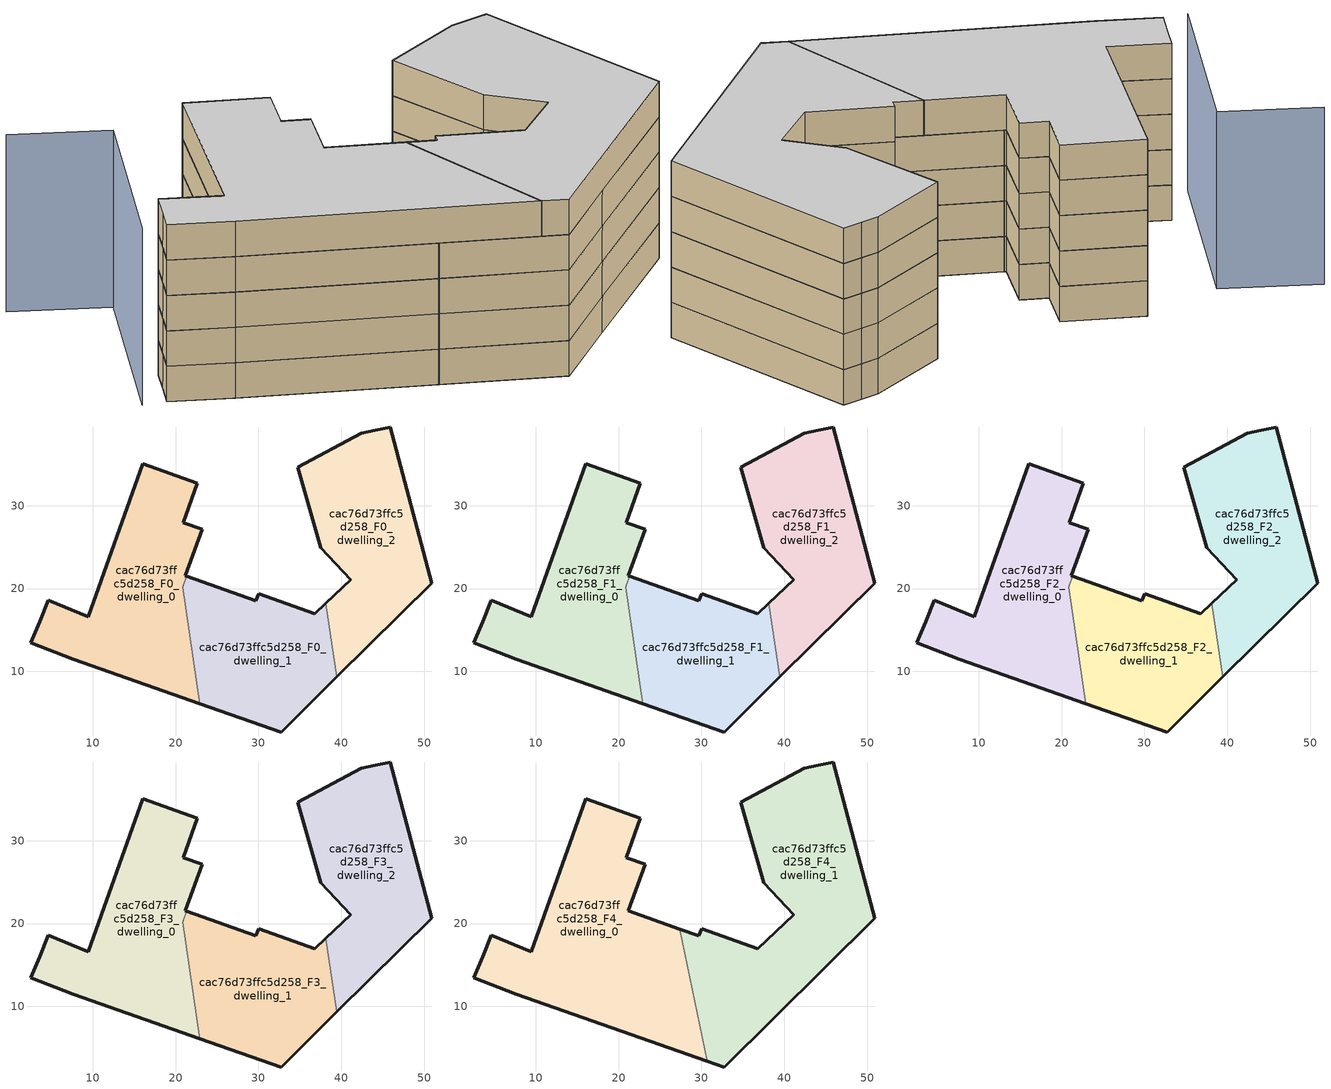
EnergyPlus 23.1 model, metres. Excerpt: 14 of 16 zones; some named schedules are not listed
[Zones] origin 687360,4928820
cac76d73ffc5d258_F0_dwelling_0
 floor ground (EU_floor_Construction): 22.94,6.12 20.85,20.14 20.93,20.35 20.93,20.36 20.95,20.41 21.35,21.48 21.33,21.49 21.19,21.54 23.19,27.16 20.95,27.96 22.64,32.68 16.05,35.04 9.48,16.62 4.65,18.58 3.6,15.98 2.56,13.47 7.65,11.48 z0
 wall outside (EU_wall_Construction): 22.94,6.12 7.65,11.48 2.56,13.47 3.6,15.98 4.65,18.58 9.48,16.62 16.05,35.04 22.64,32.68 20.95,27.96 23.19,27.16 21.19,21.54 21.33,21.49 21.35,21.48 z0:3; 20.93,20.35,3 20.92,20.34,0 20.92,20.34,3
 wall to cac76d73ffc5d258_F0_dwelling_1 (EU_wall_Construction): 21.35,21.48 20.95,20.41 20.93,20.36 20.93,20.35 / 20.92,20.34 20.85,20.14 22.94,6.12 z0:3
cac76d73ffc5d258_F0_dwelling_1
 floor ground (EU_floor_Construction): 39.44,9.34 38.12,18.23 36.76,16.96 30.01,19.37 29.7,18.5 21.35,21.48 20.95,20.41 20.93,20.36 20.92,20.34 20.85,20.14 22.94,6.12 32.72,2.7 z0
 wall outside (EU_wall_Construction): 39.44,9.34 32.72,2.7 22.94,6.12 / 21.36,21.48 29.7,18.5 30.01,19.37 36.76,16.96 38.12,18.23 z0:3; 20.93,20.35,3 20.92,20.34,0 20.93,20.35,0; 21.36,21.48,3 21.35,21.48,0 21.36,21.48,0
 wall to cac76d73ffc5d258_F0_dwelling_2 (EU_wall_Construction): 38.12,18.23 39.44,9.34 z0:3
cac76d73ffc5d258_F0_dwelling_2
 floor ground (EU_floor_Construction): 50.87,20.63 45.91,39.49 44.06,39.09 42.37,38.74 34.74,34.66 37.51,24.95 41.14,21.07 38.12,18.23 39.44,9.34 z0
 wall outside (EU_wall_Construction): 38.12,18.23 41.14,21.07 37.51,24.95 34.74,34.66 42.37,38.74 44.06,39.09 45.91,39.49 50.87,20.63 39.44,9.34 z0:3
cac76d73ffc5d258_F1_dwelling_0
 floor to cac76d73ffc5d258_F0_dwelling_0 (EU_floor_Construction): 22.94,6.12 20.85,20.14 20.93,20.35 20.93,20.36 20.95,20.41 21.35,21.48 21.33,21.49 21.19,21.54 23.19,27.16 20.95,27.96 22.64,32.68 16.05,35.04 9.48,16.62 4.65,18.58 3.6,15.98 2.56,13.47 7.65,11.48 z3
 wall outside (EU_wall_Construction): 22.94,6.12 7.65,11.48 2.56,13.47 3.6,15.98 4.65,18.58 9.48,16.62 16.05,35.04 22.64,32.68 20.95,27.96 23.19,27.16 21.19,21.54 21.33,21.49 21.35,21.48 z3:6; 20.93,20.35,6 20.92,20.34,3 20.92,20.34,6
 wall to cac76d73ffc5d258_F1_dwelling_1 (EU_wall_Construction): 21.35,21.48 20.95,20.41 20.93,20.36 20.93,20.35 / 20.92,20.34 20.85,20.14 22.94,6.12 z3:6
cac76d73ffc5d258_F1_dwelling_1
 floor to cac76d73ffc5d258_F0_dwelling_1 (EU_floor_Construction): 39.44,9.34 38.12,18.23 36.76,16.96 30.01,19.37 29.7,18.5 21.35,21.48 20.95,20.41 20.93,20.36 20.92,20.34 20.85,20.14 22.94,6.12 32.72,2.7 z3
 wall outside (EU_wall_Construction): 39.44,9.34 32.72,2.7 22.94,6.12 / 21.36,21.48 29.7,18.5 30.01,19.37 36.76,16.96 38.12,18.23 z3:6; 20.93,20.35,6 20.92,20.34,3 20.93,20.35,3; 21.36,21.48,6 21.35,21.48,3 21.36,21.48,3
 wall to cac76d73ffc5d258_F1_dwelling_2 (EU_wall_Construction): 38.12,18.23 39.44,9.34 z3:6
cac76d73ffc5d258_F1_dwelling_2
 floor to cac76d73ffc5d258_F0_dwelling_2 (EU_floor_Construction): 50.87,20.63 45.91,39.49 44.06,39.09 42.37,38.74 34.74,34.66 37.51,24.95 41.14,21.07 38.12,18.23 39.44,9.34 z3
 wall outside (EU_wall_Construction): 38.12,18.23 41.14,21.07 37.51,24.95 34.74,34.66 42.37,38.74 44.06,39.09 45.91,39.49 50.87,20.63 39.44,9.34 z3:6
cac76d73ffc5d258_F2_dwelling_0
 floor to cac76d73ffc5d258_F1_dwelling_0 (EU_floor_Construction): 22.94,6.12 20.85,20.14 20.93,20.35 20.93,20.36 20.95,20.41 21.35,21.48 21.33,21.49 21.19,21.54 23.19,27.16 20.95,27.96 22.64,32.68 16.05,35.04 9.48,16.62 4.65,18.58 3.6,15.98 2.56,13.47 7.65,11.48 z6
 wall outside (EU_wall_Construction): 22.94,6.12 7.65,11.48 2.56,13.47 3.6,15.98 4.65,18.58 9.48,16.62 16.05,35.04 22.64,32.68 20.95,27.96 23.19,27.16 21.19,21.54 21.33,21.49 21.35,21.48 z6:9; 20.93,20.35,9 20.92,20.34,6 20.92,20.34,9
 wall to cac76d73ffc5d258_F2_dwelling_1 (EU_wall_Construction): 21.35,21.48 20.95,20.41 20.93,20.36 20.93,20.35 / 20.92,20.34 20.85,20.14 22.94,6.12 z6:9
cac76d73ffc5d258_F2_dwelling_1
 floor to cac76d73ffc5d258_F1_dwelling_1 (EU_floor_Construction): 39.44,9.34 38.12,18.23 36.76,16.96 30.01,19.37 29.7,18.5 21.35,21.48 20.95,20.41 20.93,20.36 20.92,20.34 20.85,20.14 22.94,6.12 32.72,2.7 z6
 wall outside (EU_wall_Construction): 39.44,9.34 32.72,2.7 22.94,6.12 / 21.36,21.48 29.7,18.5 30.01,19.37 36.76,16.96 38.12,18.23 z6:9; 20.93,20.35,9 20.92,20.34,6 20.93,20.35,6; 21.36,21.48,9 21.35,21.48,6 21.36,21.48,6
 wall to cac76d73ffc5d258_F2_dwelling_2 (EU_wall_Construction): 38.12,18.23 39.44,9.34 z6:9
cac76d73ffc5d258_F2_dwelling_2
 floor to cac76d73ffc5d258_F1_dwelling_2 (EU_floor_Construction): 50.87,20.63 45.91,39.49 44.06,39.09 42.37,38.74 34.74,34.66 37.51,24.95 41.14,21.07 38.12,18.23 39.44,9.34 z6
 wall outside (EU_wall_Construction): 38.12,18.23 41.14,21.07 37.51,24.95 34.74,34.66 42.37,38.74 44.06,39.09 45.91,39.49 50.87,20.63 39.44,9.34 z6:9
cac76d73ffc5d258_F3_dwelling_0
 floor to cac76d73ffc5d258_F2_dwelling_0 (EU_floor_Construction): 22.94,6.12 20.85,20.14 20.93,20.35 20.93,20.36 20.95,20.41 21.35,21.48 21.33,21.49 21.19,21.54 23.19,27.16 20.95,27.96 22.64,32.68 16.05,35.04 9.48,16.62 4.65,18.58 3.6,15.98 2.56,13.47 7.65,11.48 z9
 wall outside (EU_wall_Construction): 22.94,6.12 7.65,11.48 2.56,13.47 3.6,15.98 4.65,18.58 9.48,16.62 16.05,35.04 22.64,32.68 20.95,27.96 23.19,27.16 21.19,21.54 21.33,21.49 21.35,21.48 z9:12; 20.93,20.35,12 20.92,20.34,9 20.92,20.34,12
 wall to cac76d73ffc5d258_F3_dwelling_1 (EU_wall_Construction): 21.35,21.48 20.95,20.41 20.93,20.36 20.93,20.35 / 20.92,20.34 20.85,20.14 22.94,6.12 z9:12
cac76d73ffc5d258_F3_dwelling_1
 floor to cac76d73ffc5d258_F2_dwelling_1 (EU_floor_Construction): 39.44,9.34 38.12,18.23 36.76,16.96 30.01,19.37 29.7,18.5 21.35,21.48 20.95,20.41 20.93,20.36 20.92,20.34 20.85,20.14 22.94,6.12 32.72,2.7 z9
 wall outside (EU_wall_Construction): 39.44,9.34 32.72,2.7 22.94,6.12 / 21.36,21.48 29.7,18.5 30.01,19.37 36.76,16.96 38.12,18.23 z9:12; 20.93,20.35,12 20.92,20.34,9 20.93,20.35,9; 21.36,21.48,12 21.35,21.48,9 21.36,21.48,9
 wall to cac76d73ffc5d258_F3_dwelling_2 (EU_wall_Construction): 38.12,18.23 39.44,9.34 z9:12
cac76d73ffc5d258_F3_dwelling_2
 floor to cac76d73ffc5d258_F2_dwelling_2 (EU_floor_Construction): 50.87,20.63 45.91,39.49 44.06,39.09 42.37,38.74 34.74,34.66 37.51,24.95 41.14,21.07 38.12,18.23 39.44,9.34 z9
 wall outside (EU_wall_Construction): 38.12,18.23 41.14,21.07 37.51,24.95 34.74,34.66 42.37,38.74 44.06,39.09 45.91,39.49 50.87,20.63 39.44,9.34 z9:12
cac76d73ffc5d258_F4_dwelling_0
 floor to cac76d73ffc5d258_F3_dwelling_0 (EU_floor_Construction): 22.94,6.12 20.85,20.14 20.93,20.35 20.93,20.36 20.95,20.41 21.35,21.48 21.19,21.54 23.19,27.16 20.95,27.96 22.64,32.68 16.05,35.04 9.48,16.62 4.65,18.58 3.6,15.98 2.56,13.47 7.65,11.48 z12
 floor to cac76d73ffc5d258_F3_dwelling_1 (EU_floor_Construction): 30.67,3.41 27.35,19.34 21.36,21.48 20.95,20.41 20.93,20.36 20.93,20.35 20.85,20.14 22.94,6.12 z12
 wall outside (EU_wall_Construction): 30.67,3.41 7.65,11.48 2.56,13.47 3.6,15.98 4.65,18.58 9.48,16.62 16.05,35.04 22.64,32.68 20.95,27.96 23.19,27.16 21.19,21.54 27.35,19.34 z12:15
 wall to cac76d73ffc5d258_F4_dwelling_1 (EU_wall_Construction): 27.35,19.34 30.67,3.41 z12:15
 ceiling to cac76d73ffc5d258_F5_dwelling_0 (EU_floor_Construction): 22.64,32.68 20.95,27.96 23.19,27.16 21.19,21.54 27.35,19.34 30.67,3.41 7.65,11.48 2.56,13.47 3.6,15.98 4.65,18.58 9.48,16.62 16.05,35.04 z15
cac76d73ffc5d258_F4_dwelling_1
 floor to cac76d73ffc5d258_F3_dwelling_1 (EU_floor_Construction): 39.44,9.34 38.12,18.23 36.76,16.96 30.01,19.37 29.7,18.5 27.35,19.34 30.67,3.41 32.72,2.7 z12
 floor to cac76d73ffc5d258_F3_dwelling_2 (EU_floor_Construction): 50.87,20.63 45.91,39.49 44.06,39.09 42.37,38.74 34.74,34.66 37.51,24.95 41.14,21.07 38.12,18.23 39.44,9.34 z12
 wall outside (EU_wall_Construction): 27.35,19.34 29.7,18.5 30.01,19.37 36.76,16.96 41.14,21.07 37.51,24.95 34.74,34.66 42.37,38.74 44.06,39.09 45.91,39.49 50.87,20.63 32.72,2.7 30.67,3.41 z12:15
 ceiling to cac76d73ffc5d258_F5_dwelling_1 (EU_floor_Construction): 45.91,39.49 50.87,20.63 32.72,2.7 30.67,3.41 27.35,19.34 29.7,18.5 30.01,19.37 36.76,16.96 41.14,21.07 37.51,24.95 34.74,34.66 42.37,38.74 44.06,39.09 z15
shading: 0.7,35.97 8.5,32.67 / 8.5,32.67 0.52,13.81 z0:15
[Building]
EU S2 Campaign: North Axis=0; Terrain=City; Solar Distribution=FullExterior
[Site:Location]
Bologna: Latitude=44.5; Longitude=11.25; Time Zone=1; Elevation=37
[SizingPeriod:WeatherFileDays]
AnnualSizingPeriod: Begin Month=1; Begin Day of Month=1; End Month=12; End Day of Month=31; Day of Week for Start Day=Monday; Use Weather File Daylight Saving Period=No; Use Weather File Rain and Snow Indicators=No
[MATERIAL]
EU_InternalMass_Material: Roughness=MediumRough; Thickness=0.1; Conductivity=1; Density=1800; Specific Heat=900; Thermal Absorptance=0.9; Solar Absorptance=0.7; Visible Absorptance=0.7
[MATERIAL:NOMASS] Roughness=MediumRough; Thermal Absorptance=0.9; Solar Absorptance=0.7; Visible Absorptance=0.7
Name | Thermal Resistance
EU_wall_NoMass | 0.905828
EU_floor_NoMass | 0.67114
[CONSTRUCTION]
EU_wall_Construction: EU_wall_NoMass
EU_floor_Construction: EU_floor_NoMass
EU_InternalMass_Construction: EU_InternalMass_Material
[ZONE] Type=1; Multiplier=1; Ceiling Height=autocalculate; Floor Area=autocalculate; Part of Total Floor Area=Yes
Name | Volume
cac76d73ffc5d258_F0_dwelling_0; cac76d73ffc5d258_F1_dwelling_0; cac76d73ffc5d258_F2_dwelling_0; cac76d73ffc5d258_F3_dwelling_0 | 886.508
cac76d73ffc5d258_F4_dwelling_0 | 1205.63
cac76d73ffc5d258_F0_dwelling_1; cac76d73ffc5d258_F1_dwelling_1; cac76d73ffc5d258_F2_dwelling_1; cac76d73ffc5d258_F3_dwelling_1 | 710.802
cac76d73ffc5d258_F4_dwelling_1 | 1205.6
cac76d73ffc5d258_F0_dwelling_2; cac76d73ffc5d258_F1_dwelling_2; cac76d73ffc5d258_F2_dwelling_2; cac76d73ffc5d258_F3_dwelling_2 | 813.947
[INTERNALMASS] Construction=EU_InternalMass_Construction
Name | Zone or ZoneList | Surface Area
cac76d73ffc5d258_F0_dwelling_0_EU_InternalMass | cac76d73ffc5d258_F0_dwelling_0 | 295.502
cac76d73ffc5d258_F0_dwelling_1_EU_InternalMass | cac76d73ffc5d258_F0_dwelling_1 | 236.933
cac76d73ffc5d258_F0_dwelling_2_EU_InternalMass | cac76d73ffc5d258_F0_dwelling_2 | 271.313
cac76d73ffc5d258_F1_dwelling_0_EU_InternalMass | cac76d73ffc5d258_F1_dwelling_0 | 295.502
cac76d73ffc5d258_F1_dwelling_1_EU_InternalMass | cac76d73ffc5d258_F1_dwelling_1 | 236.933
cac76d73ffc5d258_F1_dwelling_2_EU_InternalMass | cac76d73ffc5d258_F1_dwelling_2 | 271.313
cac76d73ffc5d258_F2_dwelling_0_EU_InternalMass | cac76d73ffc5d258_F2_dwelling_0 | 295.502
cac76d73ffc5d258_F2_dwelling_1_EU_InternalMass | cac76d73ffc5d258_F2_dwelling_1 | 236.933
cac76d73ffc5d258_F2_dwelling_2_EU_InternalMass | cac76d73ffc5d258_F2_dwelling_2 | 271.313
cac76d73ffc5d258_F3_dwelling_0_EU_InternalMass | cac76d73ffc5d258_F3_dwelling_0 | 295.502
cac76d73ffc5d258_F3_dwelling_1_EU_InternalMass | cac76d73ffc5d258_F3_dwelling_1 | 236.933
cac76d73ffc5d258_F3_dwelling_2_EU_InternalMass | cac76d73ffc5d258_F3_dwelling_2 | 271.313
cac76d73ffc5d258_F4_dwelling_0_EU_InternalMass | cac76d73ffc5d258_F4_dwelling_0 | 401.877
cac76d73ffc5d258_F4_dwelling_1_EU_InternalMass | cac76d73ffc5d258_F4_dwelling_1 | 401.868
[OTHEREQUIPMENT] Fuel Type=Electricity; Design Level Calculation Method=Watts/Area; Power per Zone Floor Area=1; Fraction Latent=0; Fraction Radiant=0; Fraction Lost=0; Carbon Dioxide Generation Rate=0; EndUse Subcategory=EU_Step8_InternalGains
Name | Zone or ZoneList or Space or SpaceList | Schedule
EU_Step8_InternalGain_cac76d73ffc5d258_F0_dwelling_0_f000 | cac76d73ffc5d258_F0_dwelling_0 | EU_Step8_GainSchedule_cac76d73ffc5d258_F0_dwelling_0_f000
EU_Step8_InternalGain_cac76d73ffc5d258_F0_dwelling_1_f000 | cac76d73ffc5d258_F0_dwelling_1 | EU_Step8_GainSchedule_cac76d73ffc5d258_F0_dwelling_1_f000
EU_Step8_InternalGain_cac76d73ffc5d258_F0_dwelling_2_f000 | cac76d73ffc5d258_F0_dwelling_2 | EU_Step8_GainSchedule_cac76d73ffc5d258_F0_dwelling_2_f000
EU_Step8_InternalGain_cac76d73ffc5d258_F1_dwelling_0_f000 | cac76d73ffc5d258_F1_dwelling_0 | EU_Step8_GainSchedule_cac76d73ffc5d258_F1_dwelling_0_f000
EU_Step8_InternalGain_cac76d73ffc5d258_F1_dwelling_1_f000 | cac76d73ffc5d258_F1_dwelling_1 | EU_Step8_GainSchedule_cac76d73ffc5d258_F1_dwelling_1_f000
EU_Step8_InternalGain_cac76d73ffc5d258_F1_dwelling_2_f000 | cac76d73ffc5d258_F1_dwelling_2 | EU_Step8_GainSchedule_cac76d73ffc5d258_F1_dwelling_2_f000
EU_Step8_InternalGain_cac76d73ffc5d258_F2_dwelling_0_f000 | cac76d73ffc5d258_F2_dwelling_0 | EU_Step8_GainSchedule_cac76d73ffc5d258_F2_dwelling_0_f000
EU_Step8_InternalGain_cac76d73ffc5d258_F2_dwelling_1_f000 | cac76d73ffc5d258_F2_dwelling_1 | EU_Step8_GainSchedule_cac76d73ffc5d258_F2_dwelling_1_f000
EU_Step8_InternalGain_cac76d73ffc5d258_F2_dwelling_2_f000 | cac76d73ffc5d258_F2_dwelling_2 | EU_Step8_GainSchedule_cac76d73ffc5d258_F2_dwelling_2_f000
EU_Step8_InternalGain_cac76d73ffc5d258_F3_dwelling_0_f000 | cac76d73ffc5d258_F3_dwelling_0 | EU_Step8_GainSchedule_cac76d73ffc5d258_F3_dwelling_0_f000
EU_Step8_InternalGain_cac76d73ffc5d258_F3_dwelling_1_f000 | cac76d73ffc5d258_F3_dwelling_1 | EU_Step8_GainSchedule_cac76d73ffc5d258_F3_dwelling_1_f000
EU_Step8_InternalGain_cac76d73ffc5d258_F3_dwelling_2_f000 | cac76d73ffc5d258_F3_dwelling_2 | EU_Step8_GainSchedule_cac76d73ffc5d258_F3_dwelling_2_f000
EU_Step8_InternalGain_cac76d73ffc5d258_F4_dwelling_0_f000 | cac76d73ffc5d258_F4_dwelling_0 | EU_Step8_GainSchedule_cac76d73ffc5d258_F4_dwelling_0_f000
EU_Step8_InternalGain_cac76d73ffc5d258_F4_dwelling_1_f000 | cac76d73ffc5d258_F4_dwelling_1 | EU_Step8_GainSchedule_cac76d73ffc5d258_F4_dwelling_1_f000
[ZONEVENTILATION:DESIGNFLOWRATE] Schedule=EU_AlwaysOn; Design Flow Rate Calculation Method=AirChanges/Hour; Air Changes per Hour=0.73129; Ventilation Type=Natural; Fan Pressure Rise=0; Fan Total Efficiency=1; Constant Term Coefficient=1; Temperature Term Coefficient=0; Velocity Term Coefficient=0; Velocity Squared Term Coefficient=0; Minimum Indoor Temperature=-100; Maximum Indoor Temperature=100; Delta Temperature=-100; Minimum Outdoor Temperature=-100; Maximum Outdoor Temperature=100; Maximum Wind Speed=40
Name | Zone or ZoneList or Space or SpaceList
EU_ConstantAir_cac76d73ffc5d258_F0_dwelling_0 | cac76d73ffc5d258_F0_dwelling_0
EU_ConstantAir_cac76d73ffc5d258_F0_dwelling_1 | cac76d73ffc5d258_F0_dwelling_1
EU_ConstantAir_cac76d73ffc5d258_F0_dwelling_2 | cac76d73ffc5d258_F0_dwelling_2
EU_ConstantAir_cac76d73ffc5d258_F1_dwelling_0 | cac76d73ffc5d258_F1_dwelling_0
EU_ConstantAir_cac76d73ffc5d258_F1_dwelling_1 | cac76d73ffc5d258_F1_dwelling_1
EU_ConstantAir_cac76d73ffc5d258_F1_dwelling_2 | cac76d73ffc5d258_F1_dwelling_2
EU_ConstantAir_cac76d73ffc5d258_F2_dwelling_0 | cac76d73ffc5d258_F2_dwelling_0
EU_ConstantAir_cac76d73ffc5d258_F2_dwelling_1 | cac76d73ffc5d258_F2_dwelling_1
EU_ConstantAir_cac76d73ffc5d258_F2_dwelling_2 | cac76d73ffc5d258_F2_dwelling_2
EU_ConstantAir_cac76d73ffc5d258_F3_dwelling_0 | cac76d73ffc5d258_F3_dwelling_0
EU_ConstantAir_cac76d73ffc5d258_F3_dwelling_1 | cac76d73ffc5d258_F3_dwelling_1
EU_ConstantAir_cac76d73ffc5d258_F3_dwelling_2 | cac76d73ffc5d258_F3_dwelling_2
EU_ConstantAir_cac76d73ffc5d258_F4_dwelling_0 | cac76d73ffc5d258_F4_dwelling_0
EU_ConstantAir_cac76d73ffc5d258_F4_dwelling_1 | cac76d73ffc5d258_F4_dwelling_1
[HVACTEMPLATE:THERMOSTAT] Constant Heating Setpoint=20; Constant Cooling Setpoint=50
EU_HeatOnly_cac76d73ffc5d258_F0_dwelling_0; EU_HeatOnly_cac76d73ffc5d258_F0_dwelling_1; EU_HeatOnly_cac76d73ffc5d258_F0_dwelling_2; EU_HeatOnly_cac76d73ffc5d258_F1_dwelling_0; EU_HeatOnly_cac76d73ffc5d258_F1_dwelling_1; EU_HeatOnly_cac76d73ffc5d258_F1_dwelling_2; EU_HeatOnly_cac76d73ffc5d258_F2_dwelling_0; EU_HeatOnly_cac76d73ffc5d258_F2_dwelling_1; EU_HeatOnly_cac76d73ffc5d258_F2_dwelling_2; EU_HeatOnly_cac76d73ffc5d258_F3_dwelling_0; EU_HeatOnly_cac76d73ffc5d258_F3_dwelling_1; EU_HeatOnly_cac76d73ffc5d258_F3_dwelling_2; EU_HeatOnly_cac76d73ffc5d258_F4_dwelling_0; EU_HeatOnly_cac76d73ffc5d258_F4_dwelling_1; EU_HeatOnly_cac76d73ffc5d258_F5_dwelling_0; EU_HeatOnly_cac76d73ffc5d258_F5_dwelling_1
[HVACTEMPLATE:ZONE:IDEALLOADSAIRSYSTEM] System Availability Schedule=EU_AlwaysOn; Maximum Heating Supply Air Temperature=50; Minimum Cooling Supply Air Temperature=13; Maximum Heating Supply Air Humidity Ratio=0.0156; Minimum Cooling Supply Air Humidity Ratio=0.0077; Heating Limit=NoLimit; Cooling Limit=NoLimit; Heating Availability Schedule=EU_AlwaysOn; Cooling Availability Schedule=EU_CoolingOff; Dehumidification Control Type=ConstantSensibleHeatRatio; Cooling Sensible Heat Ratio=0.7; Dehumidification Setpoint=60; Humidification Control Type=None; Humidification Setpoint=30; Outdoor Air Method=None; Outdoor Air Flow Rate per Person=0.00944; Outdoor Air Flow Rate per Zone Floor Area=0; Outdoor Air Flow Rate per Zone=0; Demand Controlled Ventilation Type=None; Outdoor Air Economizer Type=NoEconomizer; Heat Recovery Type=None; Sensible Heat Recovery Effectiveness=0.7; Latent Heat Recovery Effectiveness=0.65
Name | Template Thermostat
cac76d73ffc5d258_F0_dwelling_0 | EU_HeatOnly_cac76d73ffc5d258_F0_dwelling_0
cac76d73ffc5d258_F0_dwelling_1 | EU_HeatOnly_cac76d73ffc5d258_F0_dwelling_1
cac76d73ffc5d258_F0_dwelling_2 | EU_HeatOnly_cac76d73ffc5d258_F0_dwelling_2
cac76d73ffc5d258_F1_dwelling_0 | EU_HeatOnly_cac76d73ffc5d258_F1_dwelling_0
cac76d73ffc5d258_F1_dwelling_1 | EU_HeatOnly_cac76d73ffc5d258_F1_dwelling_1
cac76d73ffc5d258_F1_dwelling_2 | EU_HeatOnly_cac76d73ffc5d258_F1_dwelling_2
cac76d73ffc5d258_F2_dwelling_0 | EU_HeatOnly_cac76d73ffc5d258_F2_dwelling_0
cac76d73ffc5d258_F2_dwelling_1 | EU_HeatOnly_cac76d73ffc5d258_F2_dwelling_1
cac76d73ffc5d258_F2_dwelling_2 | EU_HeatOnly_cac76d73ffc5d258_F2_dwelling_2
cac76d73ffc5d258_F3_dwelling_0 | EU_HeatOnly_cac76d73ffc5d258_F3_dwelling_0
cac76d73ffc5d258_F3_dwelling_1 | EU_HeatOnly_cac76d73ffc5d258_F3_dwelling_1
cac76d73ffc5d258_F3_dwelling_2 | EU_HeatOnly_cac76d73ffc5d258_F3_dwelling_2
